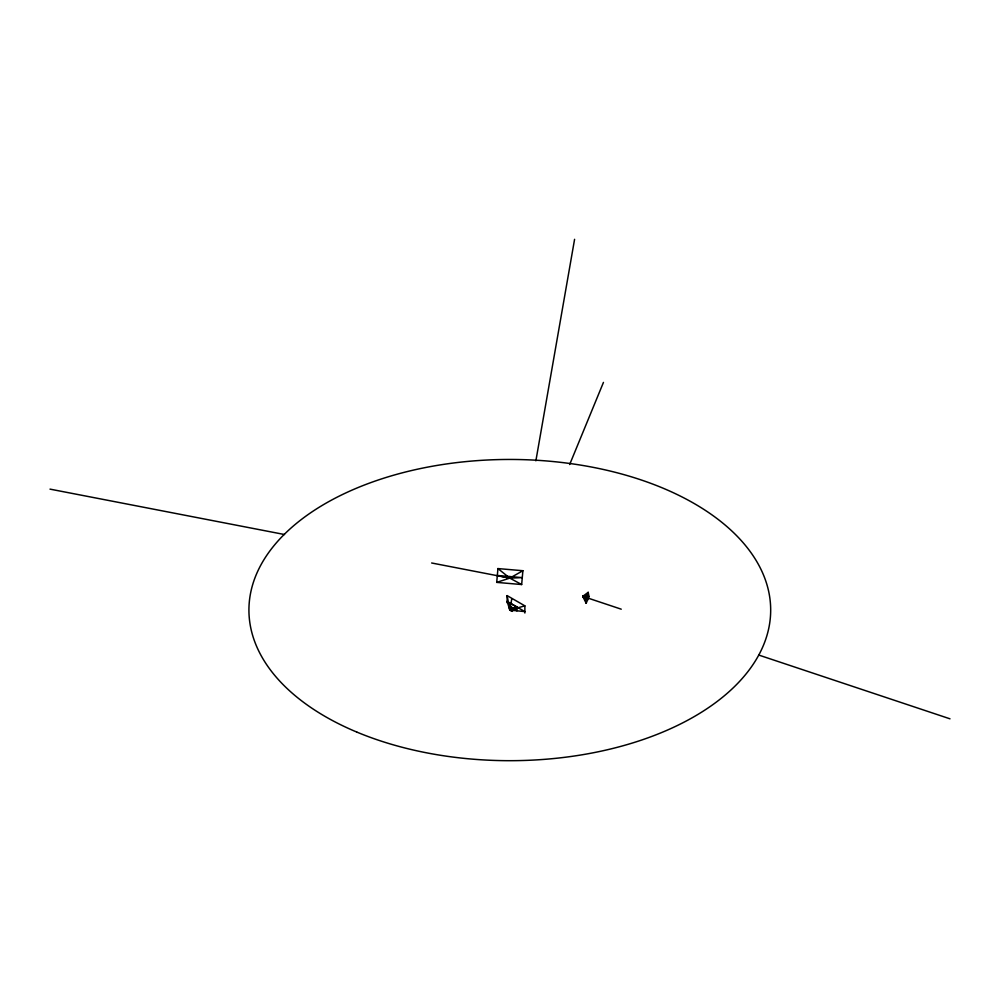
<?xml version="1.0" encoding="UTF-8"?>
<svg xmlns="http://www.w3.org/2000/svg" width="1000" height="1000" viewBox="0 0 1000 1000"><rect width="100%" height="100%" fill="white"/><g stroke="black" fill="none" stroke-linecap="round" stroke-linejoin="round"><path stroke-width="1.5" d="M496.712 582.388L497.938 568.575L522.888 570.725L521.663 584.538L496.712 582.388L509.8 578.112L522.888 570.725M512.537 611.388L509.8 610.062L511.688 599.3M535.875 460.838L574.587 239.312M512.163 611.188L509.8 610.062L510.988 607.188M569.663 464.538L603.45 382.4M586.175 603.275L585.337 599.1L588.188 592.337L589.025 596.512L586.175 603.275L582.75 596.35L588.188 592.337M524.862 613.038L524.862 605.85L507.15 595.625L509.8 610.062L524.862 611.6L507.15 601.375L509.8 610.062L516 606.487M516.875 607.05L509.5 602.788L509.8 610.062L516.875 610.25L509.5 605.988L509.8 610.062L516.875 607.05L516.875 610.887M509.8 610.062L524.862 605.85M589.025 596.512L582.75 596.35L585.337 599.1M50 489.125L284.5 534.513M431.637 562.987L509.8 578.112L522.275 577.625L497.325 575.475L509.8 578.112L521.663 584.538M587.175 597.8L582.75 596.35L586.763 595.725L587.6 599.888L582.75 596.35L621.25 609.188M758.962 655.125L950 718.825M497.938 568.575L509.8 578.112L509.8 576.55M509.5 602.788L509.5 606.625M507.15 595.625L507.15 602.812M356.725 732.038A260.887 150.625 0 0 0 769.287 625.625A260.887 150.625 0 0 0 403.387 472.55A260.887 150.625 0 0 0 356.725 732.038"/></g></svg>
